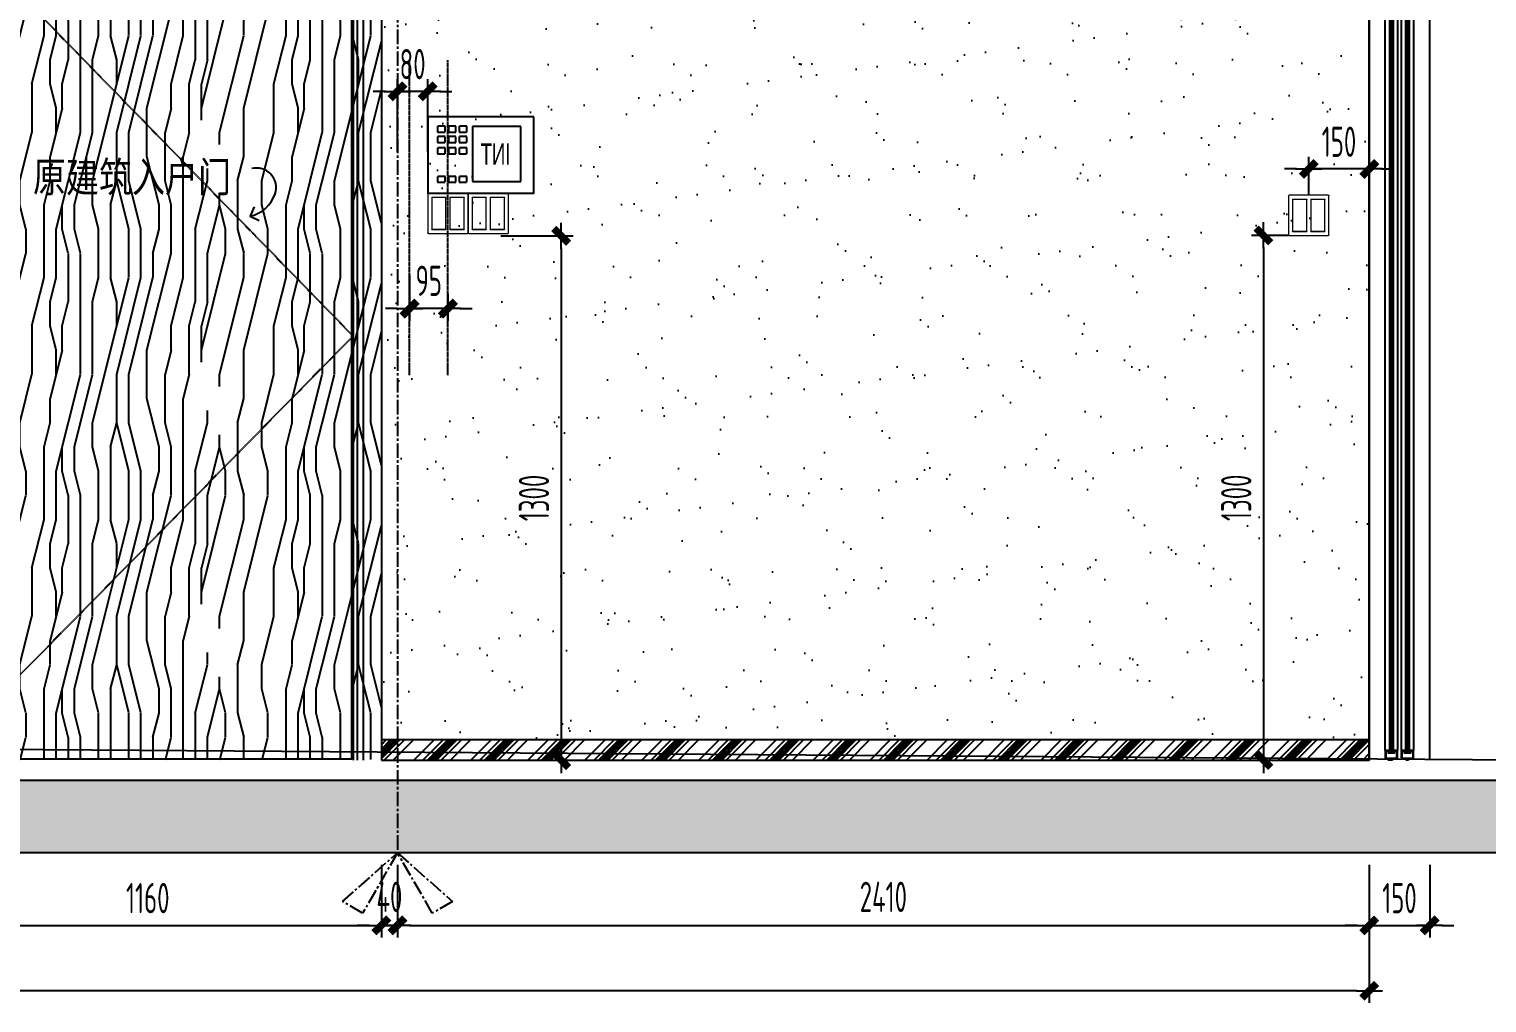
# Model space of a CAD drawing. Header units: inches. Extents: x 96003 to 270950, y -80202 to 65998.
# Drawn here: x 144322 to 147937, y 42074 to 44489 of the extents above; entities that cross this region are included whole.
import ezdxf
from ezdxf.enums import TextEntityAlignment as Align

# ---------------------------------------------------------------- set-up
doc = ezdxf.new("R2010")
doc.units = ezdxf.units.IN
doc.header["$LTSCALE"] = 10
doc.header["$MEASUREMENT"] = 0
for name, pattern in [('CENTER2', [1.125, 0.75, -0.125, 0.125, -0.125]), ('DASH', [0.35, 0.25, -0.1]), ('HIDDEN2', [0.1875, 0.125, -0.0625])]:
    doc.linetypes.add(name, pattern=pattern)
for name, color, linetype in [('001', 1, 'Continuous'), ('01', 200, 'Continuous'), ('ED-造型填充', 250, 'Continuous'), ('ED-造型粗线', 30, 'Continuous'), ('ED-造型细线', 136, 'Continuous'), ('EL-1', 1, 'Continuous'), ('EL-136', 136, 'Continuous'), ('EL-138', 138, 'Continuous'), ('EL-TEXT', 50, 'Continuous'), ('FC-地面造型', 136, 'Continuous'), ('FF-FINISH【完成面】', 20, 'Continuous'), ('SWITCH', 1, 'Continuous'), ('天花', 30, 'Continuous')]:
    doc.layers.add(name, color=color, linetype=linetype)
doc.layers.add('F-2', color=145, linetype='Continuous', lineweight=0)
doc.styles.add('CCD_DIM', font='archs.shx', dxfattribs={"width": 0.7})
doc.styles.add('LOGO', font='arial.ttf')
doc.styles.add('st', font='')
doc.styles.get('st').set_extended_font_data('SimSun')
doc.linetypes.add('ZIGZAG', pattern='A,0.00254,-5.08,[131,ltypeshp.shx,S=5.08,R=0,X=-5.08,Y=0],-10.16,[131,ltypeshp.shx,S=5.08,R=180,X=5.08,Y=0],-5.08', length=20.32254)
doc.dimstyles.new('1.30', dxfattribs={"dimscale": 30, "dimtxt": 2.5, "dimasz": 1, "dimexe": 1, "dimexo": 1.5, "dimgap": 1, "dimtad": 1, "dimdec": 0, "dimrnd": 5, "dimdsep": 46, "dimtxsty": 'CCD_DIM', "dimblk": 'CCD_Dimension_Tick', "dimcen": 1, "dimclrd": 44, "dimclre": 44, "dimclrt": 2, "dimadec": 0, "dimazin": 2, "dimtfac": 1, "dimtdec": 0, "dimtix": 1, "dimtmove": 2, "dimatfit": 3, "dimldrblk": 'CCD_Dimension_Tick', "dimfxl": 5, "dimfxlon": 1, "dimtolj": 1, "dimarcsym": 0})

# ---------------------------------------------------------------- blocks, each defined once
blk = doc.blocks.new('*U199')
at = {"layer": 'EL-1', "linetype": 'CENTER2', "ltscale": 5}
blk.add_lwpolyline([(-45, 2497.1), (-187, 2623), (-135, 2653), (-45, 2497.1), (45, 2653), (97, 2623), (-45, 2497.1), (-45, -866.7), (97, -992.6), (45, -1022.6), (-45, -866.7), (-135, -1022.6), (-187, -992.6), (-45, -866.7)], dxfattribs=at)
blk = doc.blocks.new('20150429.21331355')
at = {"layer": 'EL-136'}
blk.add_lwpolyline([(-7.7, 3.5, 0.259212), (33.7, 40.4, 0.59908), (-4.9, 82.2)], format="xyb", dxfattribs=at)
blk.add_lwpolyline([(-1, 18.9), (-7.7, 3.5), (7.7, -3.5)], dxfattribs=at)
blk = doc.blocks.new('54565656')
at = {"color": 0, "ltscale": 0.8}
for p, q in [((-1.7, 1.7), (-1.7, 98.3)), ((0, 100), (96.6, 100)), ((8.3, 90), (8.3, 89.1)), ((8.3, 89.1), (43.3, 89.1)), ((8.3, 10.9), (8.3, 89.1)), ((43.3, 90), (43.3, 89.1)), ((43.3, 89.1), (43.3, 10.9)), ((53.3, 90), (53.3, 89.1)), ((53.3, 89.1), (88.3, 89.1)), ((53.3, 10.9), (53.3, 89.1)), ((88.3, 90), (88.3, 89.1)), ((88.3, 89.1), (88.3, 10.9)), ((98.3, 98.3), (98.3, 1.7)), ((96.6, 0), (0, 0)), ((43.3, 10.9), (8.3, 10.9)), ((43.3, 10), (43.3, 10.9)), ((88.3, 10.9), (53.3, 10.9)), ((88.3, 10), (88.3, 10.9))]:
    blk.add_line(p, q, dxfattribs=at)
at = {"color": 0, "ltscale": 0.1}
for p, q in [((43.3, 90), (8.3, 90)), ((88.3, 90), (53.3, 90)), ((8.3, 10.9), (8.3, 10)), ((43.3, 10), (8.3, 10)), ((53.3, 10.9), (53.3, 10)), ((88.3, 10), (53.3, 10))]:
    blk.add_line(p, q, dxfattribs=at)
at = {"color": 0, "ltscale": 0.8}
for centre, major_axis, start_param, end_param in [((0, 98.3), (-1.22, 1.22), -0.785398, 0.785398), ((96.6, 98.3), (1.22, 1.22), 5.497787, 7.068583), ((0, 1.7), (1.22, 1.22), 2.356194, 3.926991), ((96.6, 1.7), (-1.22, 1.22), 2.356194, 3.926991)]:
    blk.add_ellipse(centre, major_axis=major_axis, ratio=1, start_param=start_param, end_param=end_param, dxfattribs=at)
blk = doc.blocks.new('*U63')
blk.add_blockref('54565656', (-55.4, -29.9))
blk = doc.blocks.new('A$C4A8C1E56')
at = {"layer": 'SWITCH', "color": 136}
blk.add_lwpolyline([(-131.5, 94.5), (131.5, 94.5), (131.5, -94.5), (-131.5, -94.5)], close=True, dxfattribs=at)
at = {"layer": '天花', "color": 8, "linetype": 'HIDDEN2'}
for points in [[(-99.3, 70.6), (20.2, 70.6), (20.2, -66.2), (-99.3, -66.2)], [(34.6, 71), (53.4, 71), (53.4, 56.5), (34.6, 56.5)], [(34.6, 45.3), (53.4, 45.3), (53.4, 30.8), (34.6, 30.8)], [(61.5, 71), (80.3, 71), (80.3, 56.5), (61.5, 56.5)], [(61.5, 45.3), (80.3, 45.3), (80.3, 30.8), (61.5, 30.8)], [(88.4, 71), (107.2, 71), (107.2, 56.5), (88.4, 56.5)], [(88.4, 45.3), (107.2, 45.3), (107.2, 30.8), (88.4, 30.8)], [(34.6, 17.4), (53.4, 17.4), (53.4, 2.9), (34.6, 2.9)], [(61.5, 17.4), (80.3, 17.4), (80.3, 2.9), (61.5, 2.9)], [(88.4, 17.4), (107.2, 17.4), (107.2, 2.9), (88.4, 2.9)], [(34.6, -53.4), (53.4, -53.4), (53.4, -67.9), (34.6, -67.9)], [(61.5, -53.4), (80.3, -53.4), (80.3, -67.9), (61.5, -67.9)], [(88.4, -53.4), (107.2, -53.4), (107.2, -67.9), (88.4, -67.9)]]:
    blk.add_lwpolyline(points, close=True, dxfattribs=at)
at = {"layer": 'SWITCH', "color": 136, "style": 'LOGO', "width": 0.620337}
blk.add_text('INT', height=52.7, dxfattribs=at).set_placement((-73.4, -24.4), (0.1, -24.4), align=Align.FIT)
blk = doc.blocks.new('CCD_Dimension_Tick')
at = {"color": 0, "linetype": 'ByBlock'}
for p, q in [((-1.09, 0), (0, 0)), ((0, 0), (1.09, 0))]:
    blk.add_line(p, q, dxfattribs=at)
at = {"color": 0, "linetype": 'Continuous', "const_width": 0.608}
blk.add_lwpolyline([(-0.61, -0.61), (0.61, 0.61)], dxfattribs=at)
blk = doc.blocks.new('*D260')
at = {"layer": 'Defpoints', "color": 0, "linetype": 'ByBlock', "transparency": 16777216}
for p in [(144037.2, 42676.1), (145195.7, 42676.1), (145195.7, 42266.3)]:
    blk.add_point(p, dxfattribs=at)
at = {"layer": 'FC-地面造型', "color": 44, "linetype": 'ByBlock', "lineweight": -2, "transparency": 16777216}
for p, q in [((144037.2, 42416.3), (144037.2, 42236.3)), ((145195.7, 42416.3), (145195.7, 42236.3)), ((144067.2, 42266.3), (145165.7, 42266.3))]:
    blk.add_line(p, q, dxfattribs=at)
at = {"layer": 'FC-地面造型', "color": 44, "linetype": 'ByBlock', "lineweight": -2, "transparency": 16777216, "xscale": 30, "yscale": 30, "zscale": 30, "rotation": 180}
blk.add_blockref('CCD_Dimension_Tick', (144037.2, 42266.3), dxfattribs=at)
at = {"layer": 'FC-地面造型', "color": 44, "linetype": 'ByBlock', "lineweight": -2, "transparency": 16777216, "xscale": 30, "yscale": 30, "zscale": 30}
blk.add_blockref('CCD_Dimension_Tick', (145195.7, 42266.3), dxfattribs=at)
at = {"layer": 'FC-地面造型', "color": 2, "linetype": 'ByBlock', "transparency": 16777216, "insert": (144616.4, 42333.8), "char_height": 75, "attachment_point": 5, "style": 'CCD_DIM'}
blk.add_mtext('\\A1;1160', dxfattribs=at)
blk = doc.blocks.new('*D261')
at = {"layer": 'Defpoints', "color": 0, "linetype": 'ByBlock', "transparency": 16777216}
for p in [(145195.7, 42676.1), (145235.7, 42676.1), (145235.7, 42266.3)]:
    blk.add_point(p, dxfattribs=at)
at = {"layer": 'FC-地面造型', "color": 44, "linetype": 'ByBlock', "lineweight": -2, "transparency": 16777216}
for p, q in [((145195.7, 42416.3), (145195.7, 42236.3)), ((145235.7, 42416.3), (145235.7, 42236.3)), ((145165.7, 42266.3), (145135.7, 42266.3)), ((145195.7, 42266.3), (145235.7, 42266.3)), ((145265.7, 42266.3), (145295.7, 42266.3))]:
    blk.add_line(p, q, dxfattribs=at)
at = {"layer": 'FC-地面造型', "color": 44, "linetype": 'ByBlock', "lineweight": -2, "transparency": 16777216, "xscale": 30, "yscale": 30, "zscale": 30}
blk.add_blockref('CCD_Dimension_Tick', (145195.7, 42266.3), dxfattribs=at)
at = {"layer": 'FC-地面造型', "color": 44, "linetype": 'ByBlock', "lineweight": -2, "transparency": 16777216, "xscale": 30, "yscale": 30, "zscale": 30, "rotation": 180}
blk.add_blockref('CCD_Dimension_Tick', (145235.7, 42266.3), dxfattribs=at)
at = {"layer": 'FC-地面造型', "color": 2, "linetype": 'ByBlock', "transparency": 16777216, "insert": (145215.7, 42336.9), "char_height": 75, "attachment_point": 5, "style": 'CCD_DIM'}
blk.add_mtext('\\A1;40', dxfattribs=at)
blk = doc.blocks.new('*D262')
at = {"layer": 'Defpoints', "color": 0, "linetype": 'ByBlock', "transparency": 16777216}
for p in [(139444.7, 42416.3), (147645.7, 42416.3), (139444.7, 42104.1)]:
    blk.add_point(p, dxfattribs=at)
at = {"layer": 'FC-地面造型', "color": 44, "linetype": 'ByBlock', "lineweight": -2, "transparency": 16777216}
for p, q in [((139444.7, 42254.1), (139444.7, 42074.1)), ((147645.7, 42254.1), (147645.7, 42074.1)), ((147615.7, 42104.1), (139474.7, 42104.1))]:
    blk.add_line(p, q, dxfattribs=at)
at = {"layer": 'FC-地面造型', "color": 44, "linetype": 'ByBlock', "lineweight": -2, "transparency": 16777216, "xscale": 30, "yscale": 30, "zscale": 30, "rotation": 180}
blk.add_blockref('CCD_Dimension_Tick', (139444.7, 42104.1), dxfattribs=at)
at = {"layer": 'FC-地面造型', "color": 44, "linetype": 'ByBlock', "lineweight": -2, "transparency": 16777216, "xscale": 30, "yscale": 30, "zscale": 30}
blk.add_blockref('CCD_Dimension_Tick', (147645.7, 42104.1), dxfattribs=at)
at = {"layer": 'FC-地面造型', "color": 2, "linetype": 'ByBlock', "transparency": 16777216, "insert": (143545.2, 42173.2), "char_height": 75, "attachment_point": 5, "style": 'CCD_DIM'}
blk.add_mtext('\\A1;8200', dxfattribs=at)
blk = doc.blocks.new('*D413')
at = {"layer": 'Defpoints', "color": 0, "linetype": 'ByBlock', "transparency": 16777216}
for p in [(145415.7, 43976.1), (145415.8, 42676.1), (145641.7, 42676.1)]:
    blk.add_point(p, dxfattribs=at)
at = {"layer": 'FC-地面造型', "color": 44, "lineweight": -2, "transparency": 16777216}
for p, q in [((145491.7, 43976.1), (145671.7, 43976.1)), ((145641.7, 43946.1), (145641.7, 42706.1)), ((145491.7, 42676.1), (145671.7, 42676.1))]:
    blk.add_line(p, q, dxfattribs=at)
at = {"layer": 'FC-地面造型', "color": 44, "linetype": 'ByBlock', "lineweight": -2, "transparency": 16777216, "xscale": 30, "yscale": 30, "zscale": 30}
for p, rotation in [((145641.7, 43976.1), 90), ((145641.7, 42676.1), 270)]:
    blk.add_blockref('CCD_Dimension_Tick', p, dxfattribs=dict(at, rotation=rotation))
at = {"layer": 'FC-地面造型', "color": 2, "linetype": 'ByBlock', "transparency": 16777216, "insert": (145574.2, 43326.1), "char_height": 75, "attachment_point": 5, "rotation": 90, "style": 'CCD_DIM'}
blk.add_mtext('\\A1;1300', dxfattribs=at)
blk = doc.blocks.new('*D414')
at = {"layer": 'Defpoints', "color": 0, "linetype": 'ByBlock', "transparency": 16777216}
for p in [(145265.7, 43924.8, 0), (145360.7, 43877.3, 0), (145265.7, 43795.7)]:
    blk.add_point(p, dxfattribs=at)
at = {"layer": 'FC-地面造型', "color": 44, "lineweight": -2, "transparency": 16777216}
for p, q in [((145265.7, 43879.8), (145265.7, 43765.7)), ((145360.7, 43832.3), (145360.7, 43765.7)), ((145235.7, 43795.7), (145205.7, 43795.7)), ((145360.7, 43795.7), (145265.7, 43795.7)), ((145390.7, 43795.7), (145420.7, 43795.7))]:
    blk.add_line(p, q, dxfattribs=at)
at = {"layer": 'FC-地面造型', "color": 44, "linetype": 'ByBlock', "lineweight": -2, "transparency": 16777216, "xscale": 30, "yscale": 30, "zscale": 30}
blk.add_blockref('CCD_Dimension_Tick', (145265.7, 43795.7), dxfattribs=at)
at = {"layer": 'FC-地面造型', "color": 44, "linetype": 'ByBlock', "lineweight": -2, "transparency": 16777216, "xscale": 30, "yscale": 30, "zscale": 30, "rotation": 180}
blk.add_blockref('CCD_Dimension_Tick', (145360.7, 43795.7), dxfattribs=at)
at = {"layer": 'FC-地面造型', "color": 2, "linetype": 'ByBlock', "transparency": 16777216, "insert": (145313.2, 43864.7), "char_height": 75, "attachment_point": 5, "style": 'CCD_DIM'}
blk.add_mtext('\\A1;95', dxfattribs=at)
blk = doc.blocks.new('*D675')
at = {"layer": 'Defpoints', "color": 0, "linetype": 'ByBlock', "transparency": 16777216}
for p in [(145235.7, 42676.1), (147645.7, 42676.1), (147645.7, 42266.3)]:
    blk.add_point(p, dxfattribs=at)
at = {"layer": 'FC-地面造型', "color": 44, "linetype": 'ByBlock', "lineweight": -2, "transparency": 16777216}
for p, q in [((145235.7, 42416.3), (145235.7, 42236.3)), ((147645.7, 42416.3), (147645.7, 42236.3)), ((145265.7, 42266.3), (147615.7, 42266.3))]:
    blk.add_line(p, q, dxfattribs=at)
at = {"layer": 'FC-地面造型', "color": 44, "linetype": 'ByBlock', "lineweight": -2, "transparency": 16777216, "xscale": 30, "yscale": 30, "zscale": 30, "rotation": 180}
blk.add_blockref('CCD_Dimension_Tick', (145235.7, 42266.3), dxfattribs=at)
at = {"layer": 'FC-地面造型', "color": 44, "linetype": 'ByBlock', "lineweight": -2, "transparency": 16777216, "xscale": 30, "yscale": 30, "zscale": 30}
blk.add_blockref('CCD_Dimension_Tick', (147645.7, 42266.3), dxfattribs=at)
at = {"layer": 'FC-地面造型', "color": 2, "linetype": 'ByBlock', "transparency": 16777216, "insert": (146440.7, 42336.9), "char_height": 75, "attachment_point": 5, "style": 'CCD_DIM'}
blk.add_mtext('\\A1;2410', dxfattribs=at)
blk = doc.blocks.new('海龍_07223098')
h = blk.add_hatch()
h.set_pattern_fill('ANSI34', color=250)
h.set_pattern_definition([(45, (-845626.586, 168211.9321), (-0.5303300859, 0.5303300859), []), (45, (-845626.4092, 168211.9321), (-0.5303300859, 0.5303300859), []), (45, (-845626.2324, 168211.9321), (-0.5303300859, 0.5303300859), []), (45, (-845626.05565, 168211.9321), (-0.5303300859, 0.5303300859), [])])
h.paths.add_polyline_path([(15, -45), (15, -25), (-15, -25), (-15, -45), (-6, -45), (-6, -40), (6, -40), (6, -45)])
h.paths.add_polyline_path([(13.8, -43.8), (7.2, -43.8), (7.2, -38.8), (-7.2, -38.8), (-7.2, -43.8), (-13.8, -43.8), (-13.8, -26.2), (13.8, -26.2)], flags=16)
h = blk.add_hatch()
h.set_pattern_fill('ANSI34', color=250)
h.set_pattern_definition([(45, (-845601.586, 166650.43215), (-0.5303300859, 0.5303300859), []), (45, (-845601.4092, 166650.43215), (-0.5303300859, 0.5303300859), []), (45, (-845601.2324, 166650.43215), (-0.5303300859, 0.5303300859), []), (45, (-845601.05565, 166650.43215), (-0.5303300859, 0.5303300859), [])])
h.paths.add_polyline_path([(15, -2381.5), (6, -2381.5), (6, -2386.5), (-6, -2386.5), (-6, -2381.5), (-15, -2381.5), (-15, -2401.5), (15, -2401.5)])
h.paths.add_polyline_path([(13.8, -2382.7), (13.8, -2400.3), (-13.8, -2400.3), (-13.8, -2382.7), (-7.2, -2382.7), (-7.2, -2387.7), (7.2, -2387.7), (7.2, -2382.7)], flags=16)
at = {"color": 251}
for p, q in [((-15, -45), (-15, -2381.5, 0)), ((15, -2381.5, 0), (15, -45))]:
    blk.add_line(p, q, dxfattribs=at)
at = {"color": 3}
for points in [[(15, -45), (15, -25), (-15, -25), (-15, -45), (-6, -45), (-6, -40), (6, -40), (6, -45)], [(15, -2381.5), (15, -2401.5), (-15, -2401.5), (-15, -2381.5), (-6, -2381.5), (-6, -2386.5), (6, -2386.5), (6, -2381.5)]]:
    blk.add_lwpolyline(points, close=True, dxfattribs=at)
at = {"color": 30}
for points in [[(13.8, -43.8), (13.8, -26.2), (-13.8, -26.2), (-13.8, -43.8), (-7.2, -43.8), (-7.2, -38.8), (7.2, -38.8), (7.2, -43.8)], [(13.8, -2382.7), (13.8, -2400.3), (-13.8, -2400.3), (-13.8, -2382.7), (-7.2, -2382.7), (-7.2, -2387.7), (7.2, -2387.7), (7.2, -2382.7)]]:
    blk.add_lwpolyline(points, close=True, dxfattribs=at)
at = {"color": 1}
blk.add_lwpolyline([(3, -2386.5), (-3, -2386.5), (-5, -2384.5), (-5, -42), (-3, -40), (3, -40), (5, -42), (5, -2384.5)], close=True, dxfattribs=at)
at = {"color": 250, "linetype": 'ZIGZAG', "ltscale": 22}
blk.add_lwpolyline([(0, -2386.5), (0, -40)], dxfattribs=at)
at = {"color": 136}
blk.add_lwpolyline([(-2.5, -2405), (2.5, -2405), (2.5, -2401.5), (-2.5, -2401.5)], close=True, dxfattribs=at)
at = {"color": 1}
for centre, start, end in [((-5.8, -45.8), 23.043, 106.8792), ((5.8, -45.8), 73.1208, 156.957), ((-5.8, -2380.7, 0), 253.1208, 336.957), ((5.8, -2380.7, 0), 203.043, 286.8792)]:
    blk.add_arc(centre, 0.826, start, end, dxfattribs=at)
blk = doc.blocks.new('A$C18FA3510')
at = {"color": 136}
blk.add_lwpolyline([(376.6, 410), (381.6, 410), (381.6, 413.5), (376.6, 413.5)], close=True, dxfattribs=at)
at = {"layer": 'FC-地面造型', "color": 20, "linetype": 'ByBlock'}
for p, q in [((279, 410), (279, 2810)), ((429, 410), (429, 2810))]:
    blk.add_line(p, q, dxfattribs=at)
for p in [(334, 2815), (374.1, 2815)]:
    blk.add_blockref('海龍_07223098', p)
blk = doc.blocks.new('*D784')
at = {"layer": 'Defpoints', "color": 0, "linetype": 'ByBlock', "transparency": 16777216}
for p in [(147645.7, 42808.5), (147795.7, 42808.5), (147795.7, 42266.3)]:
    blk.add_point(p, dxfattribs=at)
at = {"layer": 'FC-地面造型', "color": 44, "linetype": 'ByBlock', "lineweight": -2, "transparency": 16777216}
for p, q in [((147645.7, 42416.3), (147645.7, 42236.3)), ((147795.7, 42416.3), (147795.7, 42236.3)), ((147615.7, 42266.3), (147585.7, 42266.3)), ((147645.7, 42266.3), (147795.7, 42266.3)), ((147825.7, 42266.3), (147855.7, 42266.3))]:
    blk.add_line(p, q, dxfattribs=at)
at = {"layer": 'FC-地面造型', "color": 44, "linetype": 'ByBlock', "lineweight": -2, "transparency": 16777216, "xscale": 30, "yscale": 30, "zscale": 30}
blk.add_blockref('CCD_Dimension_Tick', (147645.7, 42266.3), dxfattribs=at)
at = {"layer": 'FC-地面造型', "color": 44, "linetype": 'ByBlock', "lineweight": -2, "transparency": 16777216, "xscale": 30, "yscale": 30, "zscale": 30, "rotation": 180}
blk.add_blockref('CCD_Dimension_Tick', (147795.7, 42266.3), dxfattribs=at)
at = {"layer": 'FC-地面造型', "color": 2, "linetype": 'ByBlock', "transparency": 16777216, "insert": (147720.7, 42333.8), "char_height": 75, "attachment_point": 5, "style": 'CCD_DIM'}
blk.add_mtext('\\A1;150', dxfattribs=at)
blk = doc.blocks.new('*D786')
at = {"layer": 'Defpoints', "color": 0, "linetype": 'ByBlock', "transparency": 16777216}
for p in [(147495.7, 44142), (147495.7, 44032.7), (147645.7, 44032.7, 0)]:
    blk.add_point(p, dxfattribs=at)
at = {"layer": 'FC-地面造型', "color": 44, "lineweight": -2, "transparency": 16777216}
for p, q in [((147465.7, 44142), (147435.7, 44142)), ((147495.7, 44077.7), (147495.7, 44172)), ((147645.7, 44142), (147495.7, 44142)), ((147645.7, 44077.7), (147645.7, 44172)), ((147675.7, 44142), (147705.7, 44142))]:
    blk.add_line(p, q, dxfattribs=at)
at = {"layer": 'FC-地面造型', "color": 44, "linetype": 'ByBlock', "lineweight": -2, "transparency": 16777216, "xscale": 30, "yscale": 30, "zscale": 30}
blk.add_blockref('CCD_Dimension_Tick', (147495.7, 44142), dxfattribs=at)
at = {"layer": 'FC-地面造型', "color": 44, "linetype": 'ByBlock', "lineweight": -2, "transparency": 16777216, "xscale": 30, "yscale": 30, "zscale": 30, "rotation": 180}
blk.add_blockref('CCD_Dimension_Tick', (147645.7, 44142), dxfattribs=at)
at = {"layer": 'FC-地面造型', "color": 2, "linetype": 'ByBlock', "transparency": 16777216, "insert": (147570.7, 44209.5), "char_height": 75, "attachment_point": 5, "style": 'CCD_DIM'}
blk.add_mtext('\\A1;150', dxfattribs=at)
blk = doc.blocks.new('*D787')
at = {"layer": 'Defpoints', "color": 0, "linetype": 'ByBlock', "transparency": 16777216}
for p in [(147490.7, 43977.2, 0), (147148, 42676.1), (147383.3, 42676.1)]:
    blk.add_point(p, dxfattribs=at)
at = {"layer": 'FC-地面造型', "color": 44, "lineweight": -2, "transparency": 16777216}
for p, q in [((147445.7, 43977.2), (147353.3, 43977.2)), ((147383.3, 43947.2), (147383.3, 42706.1)), ((147233.3, 42676.1), (147413.3, 42676.1))]:
    blk.add_line(p, q, dxfattribs=at)
at = {"layer": 'FC-地面造型', "color": 44, "linetype": 'ByBlock', "lineweight": -2, "transparency": 16777216, "xscale": 30, "yscale": 30, "zscale": 30}
for p, rotation in [((147383.3, 43977.2), 90), ((147383.3, 42676.1), 270)]:
    blk.add_blockref('CCD_Dimension_Tick', p, dxfattribs=dict(at, rotation=rotation))
at = {"layer": 'FC-地面造型', "color": 2, "linetype": 'ByBlock', "transparency": 16777216, "insert": (147315.8, 43326.6), "char_height": 75, "attachment_point": 5, "rotation": 90, "style": 'CCD_DIM'}
blk.add_mtext('\\A1;1300', dxfattribs=at)
blk = doc.blocks.new('*D792')
at = {"layer": 'Defpoints', "color": 0, "linetype": 'ByBlock', "transparency": 16777216}
for p in [(145235.7, 44334.5), (145235.7, 44046), (145310.7, 44046, 0)]:
    blk.add_point(p, dxfattribs=at)
at = {"layer": 'FC-地面造型', "color": 44, "lineweight": -2, "transparency": 16777216}
for p, q in [((145235.7, 44184.5), (145235.7, 44364.5)), ((145310.7, 44184.5), (145310.7, 44364.5)), ((145205.7, 44334.5), (145175.7, 44334.5)), ((145310.7, 44334.5), (145235.7, 44334.5)), ((145340.7, 44334.5), (145370.7, 44334.5))]:
    blk.add_line(p, q, dxfattribs=at)
at = {"layer": 'FC-地面造型', "color": 44, "linetype": 'ByBlock', "lineweight": -2, "transparency": 16777216, "xscale": 30, "yscale": 30, "zscale": 30}
blk.add_blockref('CCD_Dimension_Tick', (145235.7, 44334.5), dxfattribs=at)
at = {"layer": 'FC-地面造型', "color": 44, "linetype": 'ByBlock', "lineweight": -2, "transparency": 16777216, "xscale": 30, "yscale": 30, "zscale": 30, "rotation": 180}
blk.add_blockref('CCD_Dimension_Tick', (145310.7, 44334.5), dxfattribs=at)
at = {"layer": 'FC-地面造型', "color": 2, "linetype": 'ByBlock', "transparency": 16777216, "insert": (145273.2, 44402), "char_height": 75, "attachment_point": 5, "style": 'CCD_DIM'}
blk.add_mtext('\\A1;80', dxfattribs=at)
blk = doc.blocks.new('A$C1A6A7642')
at = {"color": 1}
for p, q in [((76, 272.6, 0), (76, 73.5, 0)), ((86.7, 279.8, 0), (86.7, 73.5, 0)), ((97.5, 280.8, 0), (97.5, 267.6, 0)), ((124.4, 267.6, 0), (97.5, 267.6, 0)), ((124.4, 267.6, 0), (124.4, 280.8, 0)), ((135.2, 72.6, 0), (135.2, 279.8, 0)), ((146, 8.7, 0), (146, 272.6, 0)), ((135.2, 205.5, 0), (86.7, 205.5, 0)), ((135.2, 174.3, 0), (86.7, 174.3, 0)), ((135.2, 168.9, 0), (86.7, 168.9, 0)), ((135.2, 73.9, 0), (135.2, 41.3, 0)), ((76, 52, 0), (76, 8.7, 0)), ((86.7, 52, 0), (86.7, 1.5, 0)), ((135.2, 1.5, 0), (135.2, 51.1, 0)), ((135.2, 41.3, 0), (135.2, 41.3, 0))]:
    blk.add_line(p, q, dxfattribs=at)
for centre, major_axis, start_param, end_param in [((111, 90, 0), (-37.1, 182.2), -0.070174, -0.011457), ((111, 90, 0), (-191.3, 0), 4.585316, 4.839462), ((111, 90, 0), (39.7, 181.6), 0.025529, 0.084246), ((111, 191.3, 0), (37.1, 182.2), 3.153059, 3.211775), ((111, 191.3, 0), (191.3, 0), 4.585316, 4.839461), ((111, 191.3, 0), (-39.7, 181.6), 3.057353, 3.116069)]:
    blk.add_ellipse(centre, major_axis=major_axis, ratio=1, start_param=start_param, end_param=end_param, dxfattribs=at)
blk = doc.blocks.new('er4')
at = {"layer": 'ED-造型填充', "linetype": 'Continuous', "ltscale": 0.02}
h = blk.add_hatch(dxfattribs=at)
h.set_pattern_fill('FB木纹中SC300', color=250, scale=150, angle=90, style=0, pattern_type=2)
h.set_pattern_definition([(90, (938145.2, -158627.6), (600, 4e-14), [120, -180, 60, -240]), (90, (938160.2, -158207.6), (600, 4e-14), [120, -480]), (90, (938190.2, -158267.6), (600, 4e-14), [60, -540]), (90, (938205.2, -158597.6), (600, 4e-14), [30, -420, 30, -120]), (90, (938235.2, -158387.6), (600, 4e-14), [120, -180, 30, -270]), (90, (938250.2, -158537.6), (600, 4e-14), [90, -510]), (90, (938265.2, -158387.6), (600, 4e-14), [180, -420]), (90, (938280.2, -158567.6), (600, 4e-14), [120, -480]), (90, (938295.2, -158327.6), (600, 4e-14), [300, -300]), (90, (938325.2, -158507.6), (600, 4e-14), [60, -180, 120, -240]), (90, (938340.2, -158087.6), (600, 4e-14), [120, -480]), (90, (938355.2, -158207.6), (600, 4e-14), [60, -540]), (90, (938370.2, -158327.6), (600, 4e-14), [60, -540]), (90, (938385.2, -158627.6), (600, 4e-14), [120, -480]), (90, (938400.2, -158327.6), (600, 4e-14), [120, -480]), (90, (938430.2, -158327.6), (600, 4e-14), [120, -120, 120, -240]), (90, (938460.2, -158447.6), (600, 4e-14), [60, -300, 120, -120]), (90, (938475.2, -158327.6), (600, 4e-14), [180, -420]), (90, (938505.2, -158327.6), (600, 4e-14), [120, -480]), (90, (938520.2, -158567.6), (600, 4e-14), [180, -240, 60, -120]), (90, (938550.2, -158567.6), (600, 4e-14), [300, -300]), (90, (938565.2, -158207.6), (600, 4e-14), [60, -540]), (90, (938580.2, -158387.6), (600, 4e-14), [120, -480]), (90, (938595.2, -158507.6), (600, 4e-14), [60, -240, 60, -240]), (90, (938610.2, -158567.6), (600, 4e-14), [60, -180, 120, -240]), (90, (938625.2, -158447.6), (600, 4e-14), [60, -300, 60, -180]), (90, (938640.2, -158327.6), (600, 4e-14), [180, -420]), (90, (938670.2, -158567.6), (600, 4e-14), [120, -480]), (90, (938685.2, -158267.6), (600, 4e-14), [60, -540]), (90, (938700.2, -158147.6), (600, 4e-14), [60, -540]), (75.963757, (938190.23, -158207.61), (-2e-08, 600), [61.8, -2412.0633]), (75.963757, (938325.23, -158147.61), (-2e-08, 600), [61.8, -2412.0633]), (75.963757, (938685.23, -158207.61), (-2e-08, 600), [61.8, -2412.0633]), (75.963757, (938460.23, -158387.61), (-2e-08, 600), [61.8, -2412.0633]), (75.963757, (938550.23, -158267.61), (-2e-08, 600), [61.8, -2412.0633]), (75.963757, (938505.23, -158207.61), (-2e-08, 600), [61.8, -2412.0633]), (75.963757, (938610.23, -158507.61), (-2e-08, 600), [61.8, -2412.0633]), (75.963757, (938580.23, -158267.61), (-2e-08, 600), [61.8, -2412.0633]), (75.963757, (938355.23, -158147.61), (-2e-08, 600), [123.6, -2350.2633]), (75.963757, (938400.23, -158207.61), (-2e-08, 600), [123.6, -2350.2633]), (75.963757, (938430.23, -158207.61), (-2e-08, 600), [123.6, -2350.2633]), (284.036243, (938235.23, -158387.61), (-2e-08, -600), [61.8, -123.6, 61.8, -2226.66332]), (284.036243, (938325.23, -158507.61), (-2e-08, -600), [61.8, -2412.0633]), (284.036243, (938595.23, -158507.61), (-2e-08, -600), [123.6, -2350.2633]), (255.963757, (938160.23, -158207.61), (2e-08, -600), [61.8, -2412.0633]), (104.036243, (938160.23, -158087.61), (2e-08, 600), [61.8, -2412.0633]), (104.036243, (938370.23, -158267.61), (2e-08, 600), [61.8, -2412.0633]), (104.036243, (938475.23, -158147.61), (2e-08, 600), [61.8, -2412.0633]), (104.036243, (938520.23, -158387.61), (2e-08, 600), [61.8, -2412.0633]), (104.036243, (938595.23, -158447.61), (2e-08, 600), [61.8, -2412.0633]), (104.036243, (938625.23, -158387.61), (2e-08, 600), [61.8, -2412.0633]), (104.036243, (938520.23, -158387.61), (2e-08, 600), [61.8, -2412.0633]), (104.036243, (938610.23, -158207.61), (2e-08, 600), [247.2, -2226.6633]), (104.036243, (938205.23, -158567.61), (2e-08, 600), [247.2, -2226.6633]), (104.036243, (938250.23, -158507.61), (2e-08, 600), [247.2, -2226.6633]), (104.036243, (938280.23, -158447.61), (2e-08, 600), [61.8, -123.6, 123.6, -2164.86332]), (104.036243, (938325.23, -158447.61), (2e-08, 600), [123.6, -123.6, 123.6, -2103.06332]), (104.036243, (938385.23, -158507.61), (2e-08, 600), [247.2, -2226.6633]), (104.036243, (938430.23, -158567.61), (2e-08, 600), [247.2, -2226.6633]), (104.036243, (938460.23, -158567.61), (2e-08, 600), [247.2, -2226.6633]), (104.036243, (938640.23, -158147.61), (2e-08, 600), [61.8, -2412.0633]), (104.036232, (938700.23, -158087.61), (0.000115, 600), [123.6, -2350.2633]), (104.036232, (938670.23, -158447.61), (0.000115, 600), [123.6, -2350.2633]), (104.036242, (938145.23, -158507.61), (1e-05, 600), [247.2, -2226.6633]), (104.036242, (938565.23, -158147.61), (1e-05, 600), [185.4, -2288.4633]), (104.036242, (938520.23, -158087.61), (1e-05, 600), [370.8, -2103.0633])])
h.paths.add_polyline_path([(181691.4, -32459.1), (182865.4, -32460.6), (182865.4, -30059.9), (181691.4, -30061.4)])
at = {"color": 136, "linetype": 'ByBlock'}
for p, q in [((182642.4, -30351.6, 0), (182642.4, -32457.6, 0)), ((182645.4, -30351.6, 0), (182645.4, -32457.6, 0))]:
    blk.add_line(p, q, dxfattribs=at)
at = {"layer": 'ED-造型粗线'}
for p, q in [((182865.4, -30060.6, 0), (181691.4, -30060.6, 0)), ((181691.4, -30060.6, 0), (181691.4, -32460.6, 0)), ((182865.4, -30060.6, 0), (182865.4, -32460.6)), ((182805.4, -30120.6, 0), (181751.4, -30120.6, 0)), ((181751.4, -30120.6, 0), (181751.4, -32460.6, 0)), ((182805.4, -30120.6, 0), (182805.4, -32460.6))]:
    blk.add_line(p, q, dxfattribs=at)
at = {"layer": 'ED-造型粗线', "color": 136}
for p, q in [((181761.4, -30348.6, 0), (181761.4, -32460.6, 0)), ((182795.4, -30348.6), (182795.4, -32460.6))]:
    blk.add_line(p, q, dxfattribs=at)
at = {"layer": 'ED-造型粗线', "color": 136, "elevation": 0}
blk.add_lwpolyline([(181764.4, -30351.6), (182792.4, -30351.6), (182792.4, -32457.6), (181764.4, -32457.6)], close=True, dxfattribs=at)
at = {"layer": 'ED-造型细线'}
for p, q in [((181751.4, -30120.6, 0), (181691.4, -30060.6, 0)), ((182805.4, -30120.6, 0), (182865.4, -30060.6, 0)), ((182820.4, -30105.6, 0), (181736.4, -30105.6, 0)), ((181736.4, -30105.6, 0), (181736.4, -32460.6, 0)), ((182820.4, -30105.6, 0), (182820.4, -32460.6)), ((181761.4, -30348.6, 0), (181761.4, -32460.6, 0)), ((182795.4, -30348.6, 0), (182795.4, -32460.6))]:
    blk.add_line(p, q, dxfattribs=at)
at = {"layer": 'ED-造型细线', "color": 30}
blk.add_line((182805.4, -30348.6), (181751.4, -30348.6, 0), dxfattribs=at)
at = {"layer": 'EL-1', "linetype": 'DASH', "elevation": 0}
blk.add_lwpolyline([(182792.4, -30351.6), (181761.4, -31409.1), (182792.4, -32457.6)], dxfattribs=at)
at = {"layer": '001', "color": 1}
blk.add_blockref('A$C1A6A7642', (182608, -31523.3, 0), dxfattribs=at)

msp = doc.modelspace()

# ---------------------------------------------------------------- hatches: boundary and pattern name
h = msp.add_hatch(color=250)
h.dxf.hatch_style = 1
h.paths.add_polyline_path([(140715.7, 42446.3), (140715.7, 42626.3), (148032.3, 42627.9), (148032.3, 42446.3)])
at = {"layer": 'FC-地面造型', "linetype": 'ByBlock'}
h = msp.add_hatch(dxfattribs=at)
h.set_pattern_fill('AR-SAND', color=250, scale=100)
h.set_pattern_definition([(37.5, (-10673.94, 3777.11), (-6.29934, 192.68238), [0, -152, 0, -170, 0, -162.5]), (7.5, (-10673.94, 3777.1), (176.97767, 282.2146), [0, -82, 0, -137, 0, -52.5]), (327.5, (-10796.94, 3777.11), (311.41419, 0.5659), [0, -50, 0, -180, 0, -235]), (317.5, (-10796.94, 3777.1), (300.61266, 87.76756), [0, -25, 0, -118, 0, -135])])
h.paths.add_polyline_path([(145195.7, 45076.1), (145195.7, 42726.1), (147645.7, 42726.1), (147645.7, 45076.1)])
h = msp.add_hatch(dxfattribs=at)
h.set_pattern_fill('CYL', color=250, scale=100, angle=90, pattern_type=2)
h.set_pattern_definition([(225, (226755.76, 542997.56), (70.710678, -70.710678), []), (225, (226757.18, 542996.15), (70.710678, -70.710678), []), (225, (226760.01, 542993.32), (70.710678, -70.710678), []), (225, (226765.66, 542987.66), (70.710678, -70.710678), []), (225, (226776.98, 542976.35), (70.710678, -70.710678), []), (225, (226802.43, 542950.89), (70.710678, -70.710678), []), (225, (226813.75, 542939.58), (70.710678, -70.710678), []), (225, (226819.4, 542933.92), (70.710678, -70.710678), []), (225, (226822.23, 542931.09), (70.710678, -70.710678), []), (225, (226823.65, 542929.68), (70.710678, -70.710678), [])])
h.paths.add_polyline_path([(145195.7, 42676.1), (147645.7, 42676.1), (147645.7, 42726.1), (145195.7, 42726.1)])

# ---------------------------------------------------------------- linework, layer by layer
at = {"color": 5}
msp.add_line((148032.3, 42676.1), (140796.4, 42726.2, 0), dxfattribs=at)
at = {"layer": '01'}
msp.add_lwpolyline([(148032.3, 42446.3), (140715.7, 42446.3), (140715.7, 42626.3), (148032.3, 42626.3)], dxfattribs=at)
msp.add_lwpolyline([(148032.3, 42446.3), (140715.7, 42446.3), (140715.7, 42626.3), (148032.3, 42626.3)], dxfattribs=at)
at = {"layer": 'EL-136', "color": 30}
msp.add_line((145195.7, 45076.1), (145195.7, 42676.1), dxfattribs=at)
at = {"layer": 'EL-138', "linetype": 'DASH'}
for p, q in [((145265.7, 43630.3, 0), (145265.7, 44412.2, 0)), ((145360.7, 43630.3, 0), (145360.7, 44412.2, 0))]:
    msp.add_line(p, q, dxfattribs=at)
at = {"layer": 'FC-地面造型', "color": 20, "linetype": 'ByBlock'}
msp.add_line((147645.7, 45076.1), (147645.7, 42676.1), dxfattribs=at)
at = {"layer": 'FC-地面造型', "color": 30, "linetype": 'ByBlock'}
msp.add_line((147645.7, 42726.1), (145195.7, 42726.1), dxfattribs=at)
msp.add_lwpolyline([(145195.7, 42676.1), (147645.7, 42676.1), (147645.7, 42726.1), (145195.7, 42726.1)], close=True, dxfattribs=at)

# ---------------------------------------------------------------- block references
at = {"xscale": 0.96, "yscale": 0.96, "zscale": 0.96}
msp.add_blockref('*U199', (145278.9, 43278.3), dxfattribs=at)
at = {"xscale": -1}
msp.add_blockref('A$C4A8C1E56', (145442.2, 44176.9, 0), dxfattribs=at)
at = {"color": 2, "xscale": 1.5, "yscale": 1.5, "zscale": 1.5}
msp.add_blockref('20150429.21331355', (144881.5, 44019.5, 12.2), dxfattribs=at)
at = {"layer": 'F-2', "xscale": -1}
for p in [(145353.6, 44012.1, 0), (145453.6, 44012.1, 0)]:
    msp.add_blockref('*U63', p, dxfattribs=at)

# ---------------------------------------------------------------- texts
at = {"layer": 'EL-TEXT', "color": 50, "style": 'st', "width": 0.8}
msp.add_text('原建筑入户门', height=75, dxfattribs=at).set_placement((144331.7, 44084.5, 12.2))

# ---------------------------------------------------------------- dimensions: what is measured, and where the dimension line sits
at = {"layer": 'FC-地面造型', "color": 138, "linetype": 'ByBlock'}
dim = msp.add_linear_dim(base=(145235.7, 44334.5), p1=(145310.7, 44046, 0), p2=(145235.7, 44046), text='80', dimstyle='1.30', dxfattribs=at)
dim.commit()
dim.dimension.update_dxf_attribs({"geometry": '*D792', "text_midpoint": (145273.2, 44402)})
dim = msp.add_linear_dim(base=(145641.7, 42676.1), p1=(145415.7, 43976.1), p2=(145415.8, 42676.1), angle=90, dimstyle='1.30', dxfattribs=at)
dim.commit()
dim.dimension.update_dxf_attribs({"geometry": '*D413', "text_midpoint": (145574.2, 43326.1)})
for base, p1, p2, picture, middle in [((145265.7, 43795.7), (145360.7, 43877.3, 0), (145265.7, 43924.8, 0), '*D414', (145313.2, 43864.7)), ((145195.6815, 42266.2883), (144037.1626, 42676.0625), (145195.6815, 42676.0627), '*D260', (144616.422, 42333.7883)), ((145235.7, 42266.3), (145195.7, 42676.1), (145235.7, 42676.1), '*D261', (145215.7, 42336.9)), ((147645.7, 42266.3), (145235.7, 42676.1), (147645.7, 42676.1), '*D675', (146440.7, 42336.9)), ((139444.7, 42104.1), (147645.7, 42416.3), (139444.7, 42416.3), '*D262', (143545.2, 42173.2))]:
    dim = msp.add_linear_dim(base=base, p1=p1, p2=p2, dimstyle='1.30', dxfattribs=at)
    dim.commit()
    dim.dimension.update_dxf_attribs({"geometry": picture, "text_midpoint": middle})

# ---------------------------------------------------------------- next in the draw order: block references
at = {"layer": 'FC-地面造型', "linetype": 'ByBlock', "xscale": -1}
msp.add_blockref('er4', (326887.1, 75136.7, 0), dxfattribs=at)
at = {"layer": 'FF-FINISH【完成面】', "linetype": 'ByBlock', "xscale": -1}
msp.add_blockref('A$C18FA3510', (148074.7, 42266), dxfattribs=at)

# ---------------------------------------------------------------- next in the draw order: block references
at = {"layer": 'F-2', "xscale": -1}
msp.add_blockref('*U63', (147488.6, 44007.1, 0), dxfattribs=at)

# ---------------------------------------------------------------- next in the draw order: dimensions: what is measured, and where the dimension line sits
at = {"layer": 'FC-地面造型', "color": 138, "linetype": 'ByBlock'}
for base, p1, p2, picture, middle in [((147495.7, 44142, 0), (147645.7, 44032.7), (147495.7, 44032.7, 0), '*D786', (147570.7, 44209.5, 0)), ((147795.7, 42266.3), (147645.7, 42808.5), (147795.7, 42808.5), '*D784', (147720.7, 42333.8))]:
    dim = msp.add_linear_dim(base=base, p1=p1, p2=p2, dimstyle='1.30', dxfattribs=at)
    dim.commit()
    dim.dimension.update_dxf_attribs({"geometry": picture, "text_midpoint": middle})
dim = msp.add_linear_dim(base=(147383.3, 42676.1), p1=(147490.7, 43977.2, 0), p2=(147148, 42676.1), angle=90, dimstyle='1.30', dxfattribs=at)
dim.commit()
dim.dimension.update_dxf_attribs({"geometry": '*D787', "text_midpoint": (147315.8, 43326.6)})

doc.saveas('drawing.dxf')
